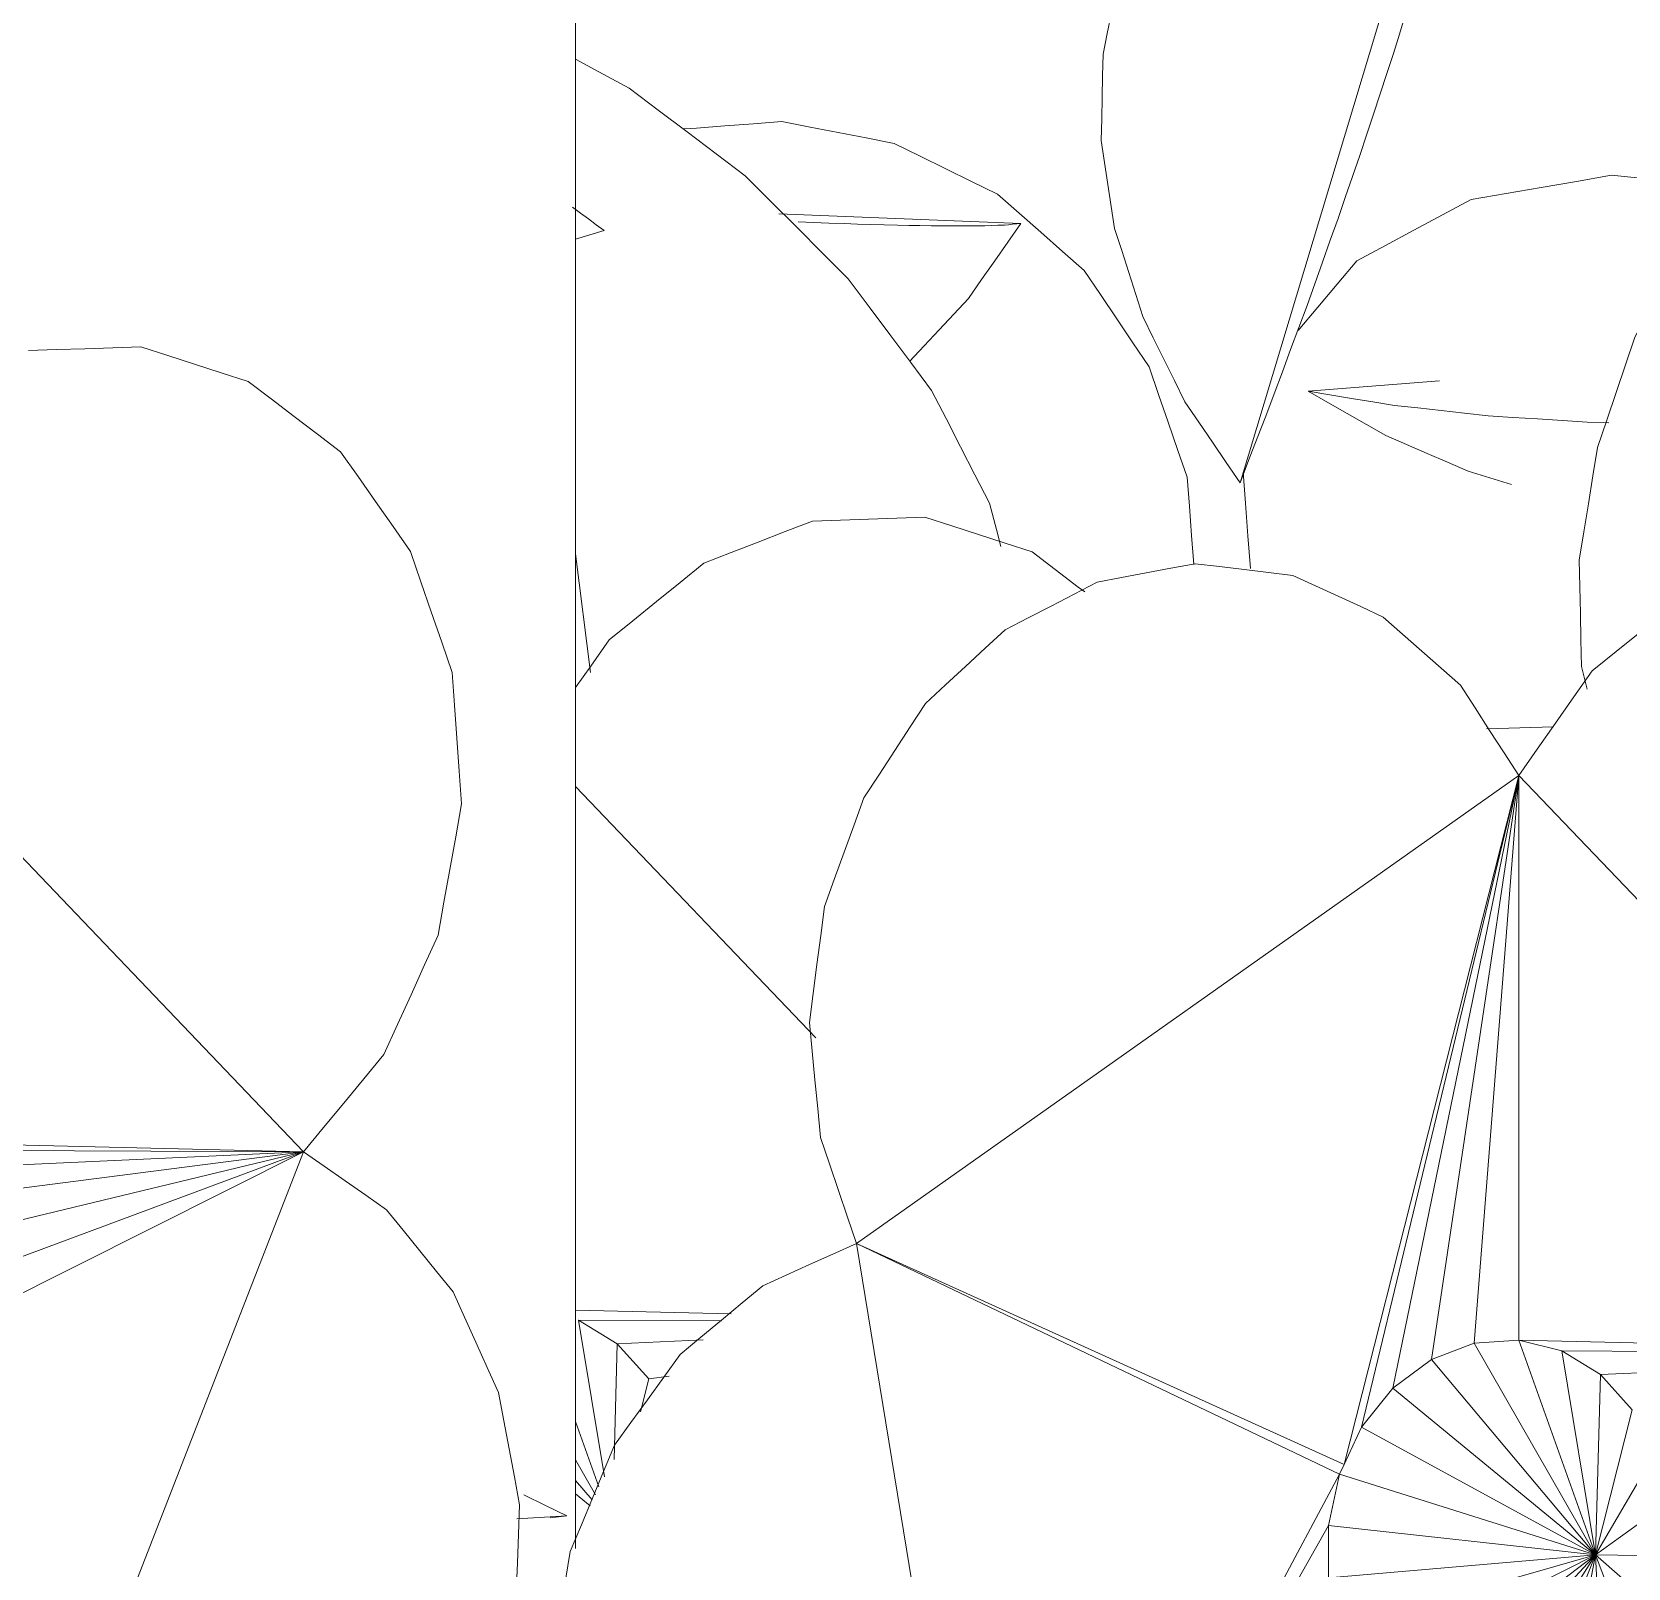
# Model space of a CAD drawing. Header units: metres. Extents: x -18.34 to -13.25, y -25.49 to -16.26.
# Drawn here: x -17.6827 to -17.6161, y -21.0755 to -21.0115 of the extents above; entities that cross this region are included whole.
import ezdxf

# ---------------------------------------------------------------- set-up
doc = ezdxf.new("R2010")
doc.units = ezdxf.units.M
for name, color, linetype, lineweight in [('Importações nas famílias', 7, 'Continuous', 5), ('Quadro estrutural', 7, 'Continuous', 5), ('Vegetação', 7, 'Continuous', 5)]:
    doc.layers.add(name, color=color, linetype=linetype, lineweight=lineweight)

# ---------------------------------------------------------------- blocks, each defined once
blk = doc.blocks.new('Planta_pergolado_12200 - plantas pergolado_skp_Component_17-V2856-Pavimento 02 - Executivo')
at = {"layer": 'Importações nas famílias', "color": 9}
for p, q in [((-0.08, 0.0552), (-0.069993, 0.044727)), ((-0.073515, 0.033224), (-0.08, 0.033376)), ((-0.078261, 0.031978), (-0.079874, 0.032966)), ((-0.079874, 0.032966), (-0.073921, 0.03294)), ((-0.078797, 0.026436), (-0.079874, 0.032966)), ((-0.078397, 0.027154), (-0.078261, 0.031978)), ((-0.078261, 0.031978), (-0.07469, 0.032141)), ((-0.076941, 0.030518), (-0.078261, 0.031978)), ((-0.076097, 0.030627), (-0.076941, 0.030518)), ((-0.07729, 0.029139), (-0.076941, 0.030518)), ((-0.079028, 0.026023), (-0.08, 0.028744)), ((-0.079166, 0.02568), (-0.08, 0.027138)), ((-0.079316, 0.025473), (-0.08, 0.026287)), ((-0.079389, 0.025223), (-0.08, 0.025726)), ((-0.078623, 0.007785), (-0.08, 0.009736)), ((-0.076651, 0.004554), (-0.079833, 0.008758)), ((-0.076647, 0.004585), (-0.079787, 0.008758)), ((-0.07582, -0.001169), (-0.08, -0.000792))]:
    blk.add_line(p, q, dxfattribs=at)
at = {"layer": 'Importações nas famílias', "color": 9, "flags": 128}
for points in [[(-0.074649, 0.064504), (-0.073519, 0.064943), (-0.07239, 0.065381), (-0.071261, 0.06582), (-0.070132, 0.066258)], [(-0.070132, 0.066258), (-0.068959, 0.066298), (-0.067786, 0.066339), (-0.066614, 0.066379), (-0.065441, 0.06642)], [(-0.065441, 0.06642), (-0.064325, 0.066058), (-0.063209, 0.065697), (-0.062094, 0.065336), (-0.060978, 0.064975)], [(-0.060978, 0.064975), (-0.060014, 0.064243), (-0.05905, 0.063511), (-0.058781, 0.063307)], [(-0.078606, 0.061308), (-0.077616, 0.062107), (-0.076627, 0.062906), (-0.075638, 0.063705), (-0.074649, 0.064504)], [(-0.08, 0.059318), (-0.07937, 0.060217), (-0.078606, 0.061308)]]:
    blk.add_lwpolyline(points, dxfattribs=at)
blk = doc.blocks.new('Planta_pergolado_12200 - plantas pergolado_skp_Component_16-V2857-Pavimento 02 - Executivo')
blk.add_blockref('Planta_pergolado_12200 - plantas pergolado_skp_Component_17-V2856-Pavimento 02 - Executivo', (0, 0))
blk = doc.blocks.new('Planta_pergolado_12200 - plantas pergolado_skp_Component_12-V523-Pavimento 02 - Executivo')
at = {"layer": 'Importações nas famílias', "color": 9}
blk.add_line((-0.006711, -0.016426), (-0.007405, -0.016335), dxfattribs=at)
at = {"layer": 'Importações nas famílias', "color": 9, "flags": 128}
for points in [[(-0.008793, -0.016293), (-0.008099, -0.016337), (-0.007405, -0.016381), (-0.006711, -0.016426)], [(-0.006711, -0.016426), (-0.007606, -0.016857), (-0.008501, -0.017288)]]:
    blk.add_lwpolyline(points, dxfattribs=at)
blk = doc.blocks.new('Planta_pergolado_12200 - plantas pergolado_skp_Component_17-V1909-Pavimento 02 - Executivo')
at = {"layer": 'Importações nas famílias', "color": 9}
for p, q in [((-0.031085, 0.002793), (-0.017688, -0.031588)), ((-0.034523, -0.023136), (-0.017688, -0.031588)), ((-0.034534, -0.025321), (-0.017688, -0.031588)), ((-0.017688, -0.031588), (-0.035025, -0.0274)), ((-0.017688, -0.031588), (-0.035963, -0.029232)), ((-0.037283, -0.030692), (-0.017688, -0.031588)), ((-0.017688, -0.031588), (-0.040691, -0.032129)), ((-0.040686, -0.055656), (-0.017688, -0.031588)), ((-0.038895, -0.03168), (-0.017688, -0.031588))]:
    blk.add_line(p, q, dxfattribs=at)
at = {"layer": 'Importações nas famílias', "color": 9, "flags": 128}
for points in [[(-0.008681, -0.016871), (-0.008729, -0.015658), (-0.008776, -0.014445), (-0.008824, -0.013232), (-0.008872, -0.012019)], [(-0.009561, -0.021555), (-0.009341, -0.020384), (-0.009121, -0.019213), (-0.008901, -0.018042), (-0.008681, -0.016871)], [(-0.011452, -0.025751), (-0.010979, -0.024702), (-0.010507, -0.023653), (-0.010034, -0.022604), (-0.009561, -0.021555)], [(-0.014224, -0.029173), (-0.013531, -0.028317), (-0.012838, -0.027462), (-0.012145, -0.026606), (-0.011452, -0.025751)], [(-0.017688, -0.031588), (-0.016822, -0.030984), (-0.015956, -0.03038), (-0.01509, -0.029776), (-0.014224, -0.029173)], [(-0.014336, -0.035647), (-0.015174, -0.034632), (-0.016012, -0.033617), (-0.01685, -0.032603), (-0.017688, -0.031588)], [(-0.012077, -0.04062), (-0.012642, -0.039377), (-0.013206, -0.038133), (-0.013771, -0.03689), (-0.014336, -0.035647)], [(-0.011103, -0.046081), (-0.011346, -0.044716), (-0.01159, -0.043351), (-0.011833, -0.041985), (-0.012077, -0.04062)], [(-0.011498, -0.051565), (-0.011399, -0.050194), (-0.0113, -0.048823), (-0.011201, -0.047452), (-0.011103, -0.046081)], [(-0.013227, -0.056602), (-0.012795, -0.055342), (-0.012362, -0.054083), (-0.01193, -0.052824), (-0.011498, -0.051565)], [(-0.016144, -0.060761), (-0.015415, -0.059721), (-0.014686, -0.058681), (-0.013957, -0.057641), (-0.013227, -0.056602)], [(-0.019999, -0.063689), (-0.019036, -0.062957), (-0.018072, -0.062225), (-0.017108, -0.061493), (-0.016144, -0.060761)], [(-0.024463, -0.065133), (-0.023347, -0.064772), (-0.022231, -0.064411), (-0.021115, -0.06405), (-0.019999, -0.063689)], [(-0.029153, -0.064972), (-0.027981, -0.065012), (-0.026808, -0.065052), (-0.025635, -0.065093), (-0.024463, -0.065133)]]:
    blk.add_lwpolyline(points, dxfattribs=at)
blk = doc.blocks.new('Planta_pergolado_12200 - plantas pergolado_skp_Component_16-V2866-Pavimento 02 - Executivo')
at = {"extrusion": (0, 0, -1), "zscale": -1, "rotation": 180}
for name in ['Planta_pergolado_12200 - plantas pergolado_skp_Component_17-V1909-Pavimento 02 - Executivo', 'Planta_pergolado_12200 - plantas pergolado_skp_Component_12-V523-Pavimento 02 - Executivo']:
    blk.add_blockref(name, (0.073651, 0.008389), dxfattribs=at)
blk = doc.blocks.new('Planta_pergolado_12200 - plantas pergolado_skp_Component_17-V2872-Pavimento 02 - Executivo')
at = {"layer": 'Importações nas famílias', "color": 9}
for p, q in [((-0.040686, 0.055656), (-0.068297, 0.03615)), ((-0.047974, 0.026942), (-0.040686, 0.055656)), ((-0.047241, 0.028501), (-0.040686, 0.055656)), ((-0.045937, 0.030131), (-0.040686, 0.055656)), ((-0.044335, 0.031328), (-0.040686, 0.055656)), ((-0.042546, 0.032009), (-0.040686, 0.055656)), ((-0.040691, 0.032129), (-0.040686, 0.055656)), ((-0.040686, 0.055656), (-0.017688, 0.031588)), ((-0.068297, 0.03615), (-0.062363, 0.000026)), ((-0.048158, 0.026549), (-0.068297, 0.03615)), ((-0.068297, 0.03615), (-0.047974, 0.026942)), ((-0.044335, 0.031328), (-0.042546, 0.032009)), ((-0.042546, 0.032009), (-0.040691, 0.032129)), ((-0.037494, 0.023183), (-0.042546, 0.032009)), ((-0.017688, 0.031588), (-0.040691, 0.032129)), ((-0.038895, 0.03168), (-0.040691, 0.032129)), ((-0.037494, 0.023183), (-0.040691, 0.032129)), ((-0.045937, 0.030131), (-0.044335, 0.031328)), ((-0.037494, 0.023183), (-0.044335, 0.031328)), ((-0.037283, 0.030692), (-0.038895, 0.03168)), ((-0.038895, 0.03168), (-0.017688, 0.031588)), ((-0.037494, 0.023183), (-0.038895, 0.03168)), ((-0.037283, 0.030692), (-0.017688, 0.031588)), ((-0.037494, 0.023183), (-0.037283, 0.030692)), ((-0.035963, 0.029232), (-0.037283, 0.030692)), ((-0.047241, 0.028501), (-0.045937, 0.030131)), ((-0.037494, 0.023183), (-0.045937, 0.030131)), ((-0.037494, 0.023183), (-0.035963, 0.029232)), ((-0.047974, 0.026942), (-0.047241, 0.028501)), ((-0.037494, 0.023183), (-0.047241, 0.028501)), ((-0.037494, 0.023183), (-0.035025, 0.0274)), ((-0.048158, 0.026549), (-0.047974, 0.026942)), ((-0.062363, 0.000026), (-0.048158, 0.026549)), ((-0.048628, 0.024408), (-0.048158, 0.026549)), ((-0.037494, 0.023183), (-0.048158, 0.026549)), ((-0.034534, 0.025321), (-0.037494, 0.023183)), ((-0.062363, 0.000026), (-0.048628, 0.024408)), ((-0.037494, 0.023183), (-0.048628, 0.024408)), ((-0.048616, 0.022223), (-0.048628, 0.024408)), ((-0.037494, 0.023183), (-0.048616, 0.022223)), ((-0.037494, 0.023183), (-0.048125, 0.020144)), ((-0.037494, 0.023183), (-0.047188, 0.018312)), ((-0.045868, 0.016852), (-0.037494, 0.023183)), ((-0.037494, 0.023183), (-0.044255, 0.015864)), ((-0.04246, 0.015414), (-0.037494, 0.023183)), ((-0.040605, 0.015534), (-0.037494, 0.023183)), ((-0.037494, 0.023183), (-0.038815, 0.016216)), ((-0.037494, 0.023183), (-0.03591, 0.019042)), ((-0.037214, 0.017413), (-0.037494, 0.023183)), ((-0.037494, 0.023183), (-0.034992, 0.020995)), ((-0.037494, 0.023183), (-0.034523, 0.023136))]:
    blk.add_line(p, q, dxfattribs=at)
at = {"layer": 'Importações nas famílias', "color": 9, "flags": 128}
for points in [[(-0.058265, 0.063711), (-0.057243, 0.063904), (-0.05622, 0.064097), (-0.055198, 0.064289), (-0.054176, 0.064482)], [(-0.054176, 0.064482), (-0.053159, 0.064359), (-0.052142, 0.064235), (-0.051125, 0.064111), (-0.050108, 0.063988)], [(-0.050108, 0.063988), (-0.049166, 0.063556), (-0.048223, 0.063124), (-0.047281, 0.062692), (-0.046339, 0.062261)], [(-0.062097, 0.061726), (-0.061139, 0.062222), (-0.060181, 0.062718), (-0.059223, 0.063214), (-0.058265, 0.063711)], [(-0.037627, 0.060022), (-0.036638, 0.060821), (-0.035649, 0.06162), (-0.034659, 0.062419), (-0.03367, 0.063218)], [(-0.046339, 0.062261), (-0.045535, 0.06155), (-0.044732, 0.06084), (-0.043929, 0.060129), (-0.043125, 0.059419)], [(-0.065411, 0.058662), (-0.064583, 0.059428), (-0.063754, 0.060194), (-0.062926, 0.06096), (-0.062097, 0.061726)], [(-0.040686, 0.055656), (-0.039922, 0.056748), (-0.039157, 0.057839), (-0.038392, 0.05893), (-0.037627, 0.060022)], [(-0.043125, 0.059419), (-0.042516, 0.058478), (-0.041906, 0.057538), (-0.041296, 0.056597), (-0.040686, 0.055656)], [(-0.067981, 0.054729), (-0.067339, 0.055713), (-0.066696, 0.056696), (-0.066054, 0.057679), (-0.065411, 0.058662)], [(-0.069632, 0.050195), (-0.069219, 0.051328), (-0.068806, 0.052462), (-0.068394, 0.053596), (-0.067981, 0.054729)], [(-0.07025, 0.045368), (-0.070096, 0.046575), (-0.069941, 0.047781), (-0.069786, 0.048988), (-0.069632, 0.050195)], [(-0.069795, 0.040578), (-0.069909, 0.041775), (-0.070023, 0.042973), (-0.070137, 0.04417), (-0.07025, 0.045368)], [(-0.068297, 0.03615), (-0.068672, 0.037257), (-0.069046, 0.038364), (-0.069421, 0.039471), (-0.069795, 0.040578)], [(-0.072203, 0.034399), (-0.071226, 0.034837), (-0.07025, 0.035275), (-0.069274, 0.035712), (-0.068297, 0.03615)], [(-0.07564, 0.031537), (-0.07478, 0.032253), (-0.073921, 0.032968), (-0.073062, 0.033684), (-0.072203, 0.034399)], [(-0.078374, 0.027758), (-0.077691, 0.028703), (-0.077007, 0.029648), (-0.076323, 0.030592), (-0.07564, 0.031537)], [(-0.08022, 0.02332), (-0.079758, 0.02443), (-0.079297, 0.025539), (-0.078836, 0.026649), (-0.078374, 0.027758)], [(-0.081051, 0.018526), (-0.080843, 0.019725), (-0.080635, 0.020923), (-0.080427, 0.022122), (-0.08022, 0.02332)]]:
    blk.add_lwpolyline(points, dxfattribs=at)
blk = doc.blocks.new('Planta_pergolado_12200 - plantas pergolado_skp_Component_16-V2873-Pavimento 02 - Executivo')
blk.add_blockref('Planta_pergolado_12200 - plantas pergolado_skp_Component_17-V2872-Pavimento 02 - Executivo', (0, 0))
blk = doc.blocks.new('Planta_pergolado_12200 - plantas pergolado_skp_-V2892-Pavimento 02 - Executivo')
for name in ['Planta_pergolado_12200 - plantas pergolado_skp_Component_16-V2866-Pavimento 02 - Executivo', 'Planta_pergolado_12200 - plantas pergolado_skp_Component_16-V2857-Pavimento 02 - Executivo', 'Planta_pergolado_12200 - plantas pergolado_skp_Component_16-V2873-Pavimento 02 - Executivo']:
    blk.add_blockref(name, (0, 0))
blk = doc.blocks.new('Planta_pergolado_12200 - plantas pergolado_skp_Component_12-V3051-Pavimento 02 - Executivo')
at = {"layer": 'Importações nas famílias', "color": 9}
blk.add_line((-0.08, 0.077998), (-0.078809, 0.078365), dxfattribs=at)
at = {"layer": 'Importações nas famílias', "color": 9, "flags": 128}
blk.add_lwpolyline([(-0.080123, 0.079336), (-0.079794, 0.079093), (-0.079466, 0.07885), (-0.079138, 0.078608), (-0.078809, 0.078365)], dxfattribs=at)
blk = doc.blocks.new('Planta_pergolado_12200 - plantas pergolado_skp_Component_17-V3052-Pavimento 02 - Executivo')
at = {"layer": 'Importações nas famílias', "color": 9}
blk.add_line((-0.08, 0.064893), (-0.079372, 0.059948), dxfattribs=at)
at = {"layer": 'Importações nas famílias', "color": 9, "flags": 128}
for points in [[(-0.077771, 0.084293), (-0.079031, 0.084979), (-0.08, 0.085507)], [(-0.072935, 0.080649), (-0.074144, 0.08156), (-0.075353, 0.082471), (-0.076562, 0.083382), (-0.077771, 0.084293)], [(-0.068634, 0.076355), (-0.069709, 0.077428), (-0.070784, 0.078502), (-0.07186, 0.079575), (-0.072935, 0.080649)], [(-0.065161, 0.071702), (-0.066029, 0.072865), (-0.066898, 0.074028), (-0.067766, 0.075191), (-0.068634, 0.076355)], [(-0.062754, 0.067009), (-0.063356, 0.068182), (-0.063958, 0.069356), (-0.064559, 0.070529), (-0.065161, 0.071702)], [(-0.062272, 0.065204), (-0.062459, 0.065906), (-0.062754, 0.067009)]]:
    blk.add_lwpolyline(points, dxfattribs=at)
blk = doc.blocks.new('Planta_pergolado_12200 - plantas pergolado_skp_Component_16-V3053-Pavimento 02 - Executivo')
for name in ['Planta_pergolado_12200 - plantas pergolado_skp_Component_17-V3052-Pavimento 02 - Executivo', 'Planta_pergolado_12200 - plantas pergolado_skp_Component_12-V3051-Pavimento 02 - Executivo']:
    blk.add_blockref(name, (0, 0))
blk = doc.blocks.new('Planta_pergolado_12200 - plantas pergolado_skp_-V3067-Pavimento 02 - Executivo')
blk.add_blockref('Planta_pergolado_12200 - plantas pergolado_skp_Component_16-V3053-Pavimento 02 - Executivo', (0, 0))
blk = doc.blocks.new('Planta_pergolado_12200 - plantas pergolado_skp_-V3068-Pavimento 02 - Executivo')
blk.add_blockref('Planta_pergolado_12200 - plantas pergolado_skp_-V3067-Pavimento 02 - Executivo', (0, 0))
blk = doc.blocks.new('Planta_pergolado_12200 - plantas pergolado_skp_-V3129-Pavimento 02 - Executivo')
for name in ['Planta_pergolado_12200 - plantas pergolado_skp_-V2892-Pavimento 02 - Executivo', 'Planta_pergolado_12200 - plantas pergolado_skp_-V3068-Pavimento 02 - Executivo']:
    blk.add_blockref(name, (0, 0))
blk = doc.blocks.new('Planta_pergolado_12200 - plantas pergolado_skp_Component_12-V2197-Pavimento 02 - Executivo')
at = {"layer": 'Importações nas famílias', "color": 9}
for p, q in [((-0.086693, -0.06914), (-0.076813, -0.101936)), ((-0.079222, -0.102892), (-0.079904, -0.102694))]:
    blk.add_line(p, q, dxfattribs=at)
at = {"layer": 'Importações nas famílias', "color": 9, "flags": 128}
for points in [[(-0.088995, -0.072515), (-0.08842, -0.071671), (-0.087844, -0.070827), (-0.087269, -0.069984), (-0.086693, -0.06914)], [(-0.086693, -0.06914), (-0.086338, -0.070067), (-0.085982, -0.070993), (-0.085626, -0.07192), (-0.08527, -0.072846)], [(-0.090752, -0.076072), (-0.090313, -0.075183), (-0.089873, -0.074293), (-0.089434, -0.073404), (-0.088995, -0.072515)], [(-0.08527, -0.072846), (-0.084929, -0.073767), (-0.084588, -0.074688), (-0.084247, -0.075609), (-0.083905, -0.076529)], [(-0.091922, -0.079729), (-0.091629, -0.078815), (-0.091337, -0.077901), (-0.091044, -0.076986), (-0.090752, -0.076072)], [(-0.083905, -0.076529), (-0.083582, -0.077434), (-0.083259, -0.078338), (-0.082936, -0.079243), (-0.082613, -0.080147)], [(-0.092478, -0.083399), (-0.092339, -0.082482), (-0.0922, -0.081564), (-0.092061, -0.080647), (-0.091922, -0.079729)], [(-0.082613, -0.080147), (-0.082312, -0.081026), (-0.082011, -0.081904), (-0.08171, -0.082783), (-0.081409, -0.083661)], [(-0.092407, -0.086997), (-0.092425, -0.086098), (-0.092442, -0.085198), (-0.09246, -0.084299), (-0.092478, -0.083399)], [(-0.081409, -0.083661), (-0.081133, -0.084504), (-0.080858, -0.085346), (-0.080582, -0.086188), (-0.080306, -0.087031)], [(-0.091711, -0.090438), (-0.091885, -0.089578), (-0.092059, -0.088718), (-0.092233, -0.087858), (-0.092407, -0.086997)], [(-0.080306, -0.087031), (-0.080058, -0.087828), (-0.079811, -0.088625), (-0.079563, -0.089422), (-0.079316, -0.09022)], [(-0.090405, -0.093641), (-0.090732, -0.092841), (-0.091058, -0.09204), (-0.091384, -0.091239), (-0.091711, -0.090438)], [(-0.079316, -0.09022), (-0.079099, -0.090963), (-0.078883, -0.091706), (-0.078666, -0.092449), (-0.07845, -0.093192)], [(-0.088522, -0.096532), (-0.088993, -0.095809), (-0.089464, -0.095087), (-0.089934, -0.094364), (-0.090405, -0.093641)], [(-0.07845, -0.093192), (-0.078267, -0.093872), (-0.078084, -0.094553), (-0.077901, -0.095233), (-0.077718, -0.095914)], [(-0.077718, -0.095914), (-0.07757, -0.096525), (-0.077423, -0.097135), (-0.077275, -0.097746), (-0.077128, -0.098357)], [(-0.086104, -0.099042), (-0.086708, -0.098414), (-0.087313, -0.097787), (-0.087917, -0.097159), (-0.088522, -0.096532)], [(-0.077128, -0.098357), (-0.077017, -0.09889), (-0.076907, -0.099424), (-0.076797, -0.099958), (-0.076686, -0.100492)], [(-0.083208, -0.101112), (-0.083932, -0.100594), (-0.084656, -0.100077), (-0.08538, -0.099559), (-0.086104, -0.099042)], [(-0.076686, -0.100492), (-0.076614, -0.100943), (-0.076542, -0.101394), (-0.07647, -0.101846)], [(-0.079904, -0.102694), (-0.08073, -0.102298), (-0.081556, -0.101903), (-0.082382, -0.101507), (-0.083208, -0.101112)]]:
    blk.add_lwpolyline(points, dxfattribs=at)
blk = doc.blocks.new('Planta_pergolado_12200 - plantas pergolado_skp_Component_16-V3154-Pavimento 02 - Executivo')
at = {"extrusion": (0, 0, -1), "zscale": -1, "rotation": 180}
blk.add_blockref('Planta_pergolado_12200 - plantas pergolado_skp_Component_12-V2197-Pavimento 02 - Executivo', (-0.034388, -0.001286), dxfattribs=at)
blk = doc.blocks.new('Planta_pergolado_12200 - plantas pergolado_skp_-V3169-Pavimento 02 - Executivo')
blk.add_blockref('Planta_pergolado_12200 - plantas pergolado_skp_Component_16-V3154-Pavimento 02 - Executivo', (0, 0))
blk = doc.blocks.new('Planta_pergolado_12200 - plantas pergolado_skp_Component_12-V2251-Pavimento 02 - Executivo')
at = {"layer": 'Importações nas famílias', "color": 9}
blk.add_line((-0.061441, -0.078656), (-0.071535, -0.079067), dxfattribs=at)
at = {"layer": 'Importações nas famílias', "color": 9, "flags": 128}
for points in [[(-0.066081, -0.072906), (-0.065466, -0.073564), (-0.064851, -0.074222), (-0.064237, -0.07488), (-0.063622, -0.075538)], [(-0.063622, -0.075538), (-0.063077, -0.076318), (-0.062532, -0.077097), (-0.061986, -0.077876), (-0.061441, -0.078656)], [(-0.068808, -0.078652), (-0.069448, -0.078676), (-0.070087, -0.0787), (-0.070727, -0.078724)], [(-0.066582, -0.078588), (-0.067138, -0.078604), (-0.067695, -0.07862), (-0.068251, -0.078636), (-0.068808, -0.078652)], [(-0.064713, -0.078556), (-0.06518, -0.078564), (-0.065648, -0.078572), (-0.066115, -0.07858), (-0.066582, -0.078588)], [(-0.063224, -0.078557), (-0.063596, -0.078557), (-0.063968, -0.078557), (-0.064341, -0.078557), (-0.064713, -0.078556)], [(-0.062129, -0.07859), (-0.062402, -0.078582), (-0.062676, -0.078574), (-0.06295, -0.078565), (-0.063224, -0.078557)], [(-0.061441, -0.078656), (-0.061613, -0.078639), (-0.061785, -0.078623), (-0.061957, -0.078607), (-0.062129, -0.07859)]]:
    blk.add_lwpolyline(points, dxfattribs=at)
blk = doc.blocks.new('Planta_pergolado_12200 - plantas pergolado_skp_Component_16-V3170-Pavimento 02 - Executivo')
at = {"extrusion": (0, 0, -1), "zscale": -1, "rotation": 180}
blk.add_blockref('Planta_pergolado_12200 - plantas pergolado_skp_Component_12-V2251-Pavimento 02 - Executivo', (0, 0), dxfattribs=at)
blk = doc.blocks.new('Planta_pergolado_12200 - plantas pergolado_skp_Component_12-V3187-Pavimento 02 - Executivo')
at = {"layer": 'Importações nas famílias', "color": 9}
for p, q in [((-0.050076, 0.106304), (-0.051662, 0.105114)), ((-0.058433, 0.099769), (-0.058781, 0.099524)), ((-0.054832, 0.095127), (-0.054071, 0.095207))]:
    blk.add_line(p, q, dxfattribs=at)
at = {"layer": 'Importações nas famílias', "color": 9, "flags": 128}
for points in [[(-0.049855, 0.105968), (-0.050604, 0.105416), (-0.051403, 0.104829)], [(-0.04253, 0.098552), (-0.041947, 0.098924), (-0.041045, 0.099498), (-0.040144, 0.100072)]]:
    blk.add_lwpolyline(points, dxfattribs=at)
blk = doc.blocks.new('Planta_pergolado_12200 - plantas pergolado_skp_Component_17-V3188-Pavimento 02 - Executivo')
at = {"layer": 'Importações nas famílias', "color": 9, "flags": 128}
for points in [[(-0.075484, 0.082596), (-0.074961, 0.082635), (-0.073774, 0.082725), (-0.072587, 0.082815), (-0.0714, 0.082904)], [(-0.0714, 0.082904), (-0.07023, 0.082677), (-0.069059, 0.08245), (-0.067889, 0.082223), (-0.066718, 0.081995)], [(-0.066718, 0.081995), (-0.065644, 0.081466), (-0.064569, 0.080938), (-0.063495, 0.080409), (-0.06242, 0.07988)], [(-0.06242, 0.07988), (-0.061515, 0.079086), (-0.06061, 0.078291), (-0.059704, 0.077497), (-0.058799, 0.076703)], [(-0.058799, 0.076703), (-0.058125, 0.075697), (-0.05745, 0.074691), (-0.056776, 0.073686), (-0.056102, 0.07268)], [(-0.056102, 0.07268), (-0.055704, 0.071531), (-0.055307, 0.070383), (-0.05491, 0.069234), (-0.054512, 0.068086)], [(-0.054512, 0.068086), (-0.054419, 0.066873), (-0.054325, 0.06566), (-0.054232, 0.064447)]]:
    blk.add_lwpolyline(points, dxfattribs=at)
blk = doc.blocks.new('Planta_pergolado_12200 - plantas pergolado_skp_Component_16-V3189-Pavimento 02 - Executivo')
for name in ['Planta_pergolado_12200 - plantas pergolado_skp_Component_12-V3187-Pavimento 02 - Executivo', 'Planta_pergolado_12200 - plantas pergolado_skp_Component_17-V3188-Pavimento 02 - Executivo']:
    blk.add_blockref(name, (0, 0))
blk = doc.blocks.new('Planta_pergolado_12200 - plantas pergolado_skp_-V3213-Pavimento 02 - Executivo')
for name in ['Planta_pergolado_12200 - plantas pergolado_skp_Component_16-V3189-Pavimento 02 - Executivo', 'Planta_pergolado_12200 - plantas pergolado_skp_Component_16-V3170-Pavimento 02 - Executivo']:
    blk.add_blockref(name, (0, 0))
blk = doc.blocks.new('Planta_pergolado_12200 - plantas pergolado_skp_Component_12-V2369-Pavimento 02 - Executivo')
at = {"layer": 'Importações nas famílias', "color": 9}
for p, q in [((-0.036946, -0.070357), (-0.03784, -0.070378)), ((-0.049463, -0.071665), (-0.044, -0.072098))]:
    blk.add_line(p, q, dxfattribs=at)
at = {"layer": 'Importações nas famílias', "color": 9, "flags": 128}
for points in [[(-0.042798, -0.068335), (-0.041899, -0.06806), (-0.041, -0.067785)], [(-0.04623, -0.069818), (-0.045372, -0.069447), (-0.044514, -0.069077), (-0.043656, -0.068706), (-0.042798, -0.068335)], [(-0.049463, -0.071665), (-0.048655, -0.071203), (-0.047847, -0.070741), (-0.047039, -0.07028), (-0.04623, -0.069818)], [(-0.03784, -0.070378), (-0.038873, -0.070445), (-0.039906, -0.070512), (-0.040939, -0.070579), (-0.041971, -0.070646)], [(-0.045876, -0.071079), (-0.046773, -0.071225), (-0.04767, -0.071372), (-0.048566, -0.071519), (-0.049463, -0.071665)], [(-0.041971, -0.070646), (-0.042948, -0.070754), (-0.043924, -0.070863), (-0.0449, -0.070971), (-0.045876, -0.071079)]]:
    blk.add_lwpolyline(points, dxfattribs=at)
blk = doc.blocks.new('Planta_pergolado_12200 - plantas pergolado_skp_Component_17-V3285-Pavimento 02 - Executivo')
at = {"layer": 'Importações nas famílias', "color": 9}
for p, q in [((-0.012741, 0.097015), (-0.012066, 0.09794)), ((-0.014766, 0.094241), (-0.01434, 0.094825)), ((-0.018298, 0.085269), (-0.027053, 0.065002)), ((-0.019242, 0.074796), (-0.018298, 0.085269)), ((-0.018298, 0.085269), (-0.019036, 0.07464)), ((-0.018298, 0.085269), (-0.018598, 0.07431)), ((-0.018298, 0.085269), (-0.016759, 0.072921)), ((-0.018298, 0.085269), (-0.015237, 0.071595)), ((-0.018298, 0.085269), (-0.013293, 0.069668)), ((-0.018298, 0.085269), (-0.011956, 0.069372)), ((-0.018298, 0.085269), (-0.010828, 0.068545)), ((-0.018298, 0.085269), (-0.010492, 0.068022)), ((-0.018298, 0.085269), (0.005628, 0.084945)), ((-0.018298, 0.085269), (-0.017861, 0.073753)), ((-0.010492, 0.068022), (0.005628, 0.084945)), ((-0.009988, 0.06724), (0.005628, 0.084945)), ((-0.009491, 0.065549), (0.005628, 0.084945)), ((-0.009372, 0.063586), (0.005628, 0.084945)), ((0.005628, 0.084945), (-0.009052, 0.062385)), ((0.005628, 0.084945), (-0.008671, 0.06196)), ((0.005669, 0.058816), (0.005628, 0.084945)), ((-0.013293, 0.069668), (-0.011956, 0.069372)), ((-0.012814, 0.068801), (-0.011956, 0.069372)), ((-0.011956, 0.069372), (-0.010828, 0.068545)), ((-0.010828, 0.068545), (-0.012068, 0.067918)), ((-0.010828, 0.068545), (-0.010492, 0.068022)), ((-0.010492, 0.068022), (-0.009988, 0.06724)), ((-0.011189, 0.066827), (-0.009988, 0.06724)), ((-0.009988, 0.06724), (-0.009491, 0.065549)), ((-0.010489, 0.065372), (-0.009491, 0.065549)), ((-0.009491, 0.065549), (-0.009372, 0.063586)), ((-0.037849, 0.059249), (-0.038076, 0.060193)), ((-0.016822, 0.030967), (-0.013389, 0.033967))]:
    blk.add_line(p, q, dxfattribs=at)
at = {"layer": 'Importações nas famílias', "color": 9, "flags": 128}
for points in [[(-0.008975, 0.100765), (-0.008157, 0.101204), (-0.007339, 0.101643), (-0.006522, 0.102083), (-0.005704, 0.102522)], [(-0.005704, 0.102522), (-0.004897, 0.102665), (-0.00409, 0.102808), (-0.003283, 0.10295), (-0.002476, 0.103093)], [(-0.002476, 0.103093), (-0.001735, 0.102929), (-0.000994, 0.102766), (-0.000253, 0.102602), (0.000489, 0.102438)], [(0.000489, 0.102438), (0.001114, 0.101979), (0.001738, 0.10152), (0.002363, 0.101061), (0.002988, 0.100602)], [(-0.012066, 0.09794), (-0.011293, 0.098646), (-0.01052, 0.099352), (-0.009747, 0.100058), (-0.008975, 0.100765)], [(0.002988, 0.100602), (0.003454, 0.099879), (0.003921, 0.099156), (0.004387, 0.098434), (0.004853, 0.097711)], [(0.004853, 0.097711), (0.005128, 0.096773), (0.005404, 0.095835), (0.005679, 0.094897), (0.005955, 0.09396)], [(-0.016892, 0.089919), (-0.01636, 0.090999), (-0.015829, 0.09208), (-0.015297, 0.09316), (-0.014766, 0.094241)], [(0.005955, 0.09396), (0.006021, 0.092871), (0.006087, 0.091783), (0.006153, 0.090694), (0.006219, 0.089606)], [(-0.018298, 0.085269), (-0.017947, 0.086432), (-0.017595, 0.087594), (-0.017243, 0.088757), (-0.016892, 0.089919)], [(0.006219, 0.089606), (0.006071, 0.088441), (0.005924, 0.087275), (0.005776, 0.08611), (0.005628, 0.084945)], [(-0.027658, 0.084313), (-0.026838, 0.084695), (-0.026018, 0.085077), (-0.025198, 0.085459), (-0.024378, 0.08584)], [(-0.024378, 0.08584), (-0.02358, 0.085922), (-0.022782, 0.086004), (-0.021983, 0.086085), (-0.021185, 0.086167)], [(-0.021185, 0.086167), (-0.020464, 0.085942), (-0.019742, 0.085718), (-0.01902, 0.085494), (-0.018298, 0.085269)], [(0.005628, 0.084945), (0.006442, 0.085149), (0.007255, 0.085352), (0.008069, 0.085556), (0.008882, 0.085759)], [(0.008882, 0.085759), (0.009641, 0.085656), (0.010399, 0.085554), (0.011158, 0.085451), (0.011917, 0.085348)], [(0.011917, 0.085348), (0.012569, 0.084947), (0.01322, 0.084545), (0.013872, 0.084143), (0.014524, 0.083741)], [(-0.030802, 0.081688), (-0.030016, 0.082345), (-0.02923, 0.083001), (-0.028444, 0.083657), (-0.027658, 0.084313)], [(0.014524, 0.083741), (0.015025, 0.083068), (0.015526, 0.082394), (0.016027, 0.08172), (0.016527, 0.081047)], [(-0.033597, 0.078146), (-0.032898, 0.079031), (-0.032199, 0.079917), (-0.031501, 0.080803), (-0.030802, 0.081688)], [(0.016527, 0.081047), (0.016843, 0.080147), (0.017158, 0.079248), (0.017474, 0.078349), (0.01779, 0.077449)], [(-0.03585, 0.073926), (-0.035287, 0.074981), (-0.034723, 0.076036), (-0.03416, 0.077091), (-0.033597, 0.078146)], [(0.01779, 0.077449), (0.017898, 0.076385), (0.018007, 0.075321), (0.018116, 0.074257), (0.018225, 0.073193)], [(-0.03741, 0.069317), (-0.03702, 0.070469), (-0.03663, 0.071621), (-0.03624, 0.072774), (-0.03585, 0.073926)], [(0.018225, 0.073193), (0.018119, 0.072037), (0.018014, 0.070881), (0.017909, 0.069725), (0.017803, 0.068569)], [(-0.038169, 0.064633), (-0.037979, 0.065804), (-0.03779, 0.066975), (-0.0376, 0.068146), (-0.03741, 0.069317)], [(0.017803, 0.068569), (0.017491, 0.067399), (0.017179, 0.06623), (0.016866, 0.06506), (0.016554, 0.063891)], [(-0.038076, 0.060193), (-0.0381, 0.061303), (-0.038123, 0.062413), (-0.038146, 0.063523), (-0.038169, 0.064633)], [(0.016554, 0.063891), (0.016056, 0.062788), (0.015558, 0.061685), (0.01506, 0.060582), (0.014562, 0.059479)], [(0.014562, 0.059479), (0.013912, 0.058518), (0.013262, 0.057557), (0.012613, 0.056595)]]:
    blk.add_lwpolyline(points, dxfattribs=at)
blk = doc.blocks.new('Planta_pergolado_12200 - plantas pergolado_skp_Component_16-V3286-Pavimento 02 - Executivo')
blk.add_blockref('Planta_pergolado_12200 - plantas pergolado_skp_Component_17-V3285-Pavimento 02 - Executivo', (0, 0))
at = {"extrusion": (0, 0, -1), "zscale": -0.9999999999999998, "rotation": 180}
blk.add_blockref('Planta_pergolado_12200 - plantas pergolado_skp_Component_12-V2369-Pavimento 02 - Executivo', (0, 0), dxfattribs=at)
blk = doc.blocks.new('Planta_pergolado_12200 - plantas pergolado_skp_Component_17-V3320-Pavimento 02 - Executivo')
at = {"layer": 'Importações nas famílias', "color": 9}
blk.add_line((-0.039263, 0.057688), (-0.04204, 0.057599), dxfattribs=at)
at = {"layer": 'Importações nas famílias', "color": 9, "flags": 128}
for points in [[(-0.03683, 0.080665), (-0.038293, 0.080413), (-0.039755, 0.08016), (-0.041218, 0.079908), (-0.04268, 0.079655)], [(-0.031999, 0.080202), (-0.033609, 0.080357), (-0.03522, 0.080511), (-0.03683, 0.080665)], [(-0.04268, 0.079655), (-0.04387, 0.079017), (-0.04506, 0.078379), (-0.04625, 0.077741), (-0.04744, 0.077103)], [(-0.04744, 0.077103), (-0.048256, 0.076134), (-0.049071, 0.075165), (-0.049887, 0.074197)], [(-0.052183, 0.068296), (-0.052083, 0.066999), (-0.051979, 0.065638), (-0.051875, 0.064277)]]:
    blk.add_lwpolyline(points, dxfattribs=at)
blk = doc.blocks.new('Planta_pergolado_12200 - plantas pergolado_skp_Component_16-V3321-Pavimento 02 - Executivo')
blk.add_blockref('Planta_pergolado_12200 - plantas pergolado_skp_Component_17-V3320-Pavimento 02 - Executivo', (0, 0))
blk = doc.blocks.new('Planta_pergolado_12200 - plantas pergolado_skp_-V3327-Pavimento 02 - Executivo')
blk.add_blockref('Planta_pergolado_12200 - plantas pergolado_skp_Component_16-V3321-Pavimento 02 - Executivo', (0, 0))
blk = doc.blocks.new('Planta_pergolado_12200 - plantas pergolado_skp_-V3328-Pavimento 02 - Executivo')
for name in ['Planta_pergolado_12200 - plantas pergolado_skp_-V3327-Pavimento 02 - Executivo', 'Planta_pergolado_12200 - plantas pergolado_skp_Component_16-V3286-Pavimento 02 - Executivo']:
    blk.add_blockref(name, (0, 0))
blk = doc.blocks.new('Planta_pergolado_12200 - plantas pergolado_skp_-V3374-Pavimento 02 - Executivo')
for name in ['Planta_pergolado_12200 - plantas pergolado_skp_-V3169-Pavimento 02 - Executivo', 'Planta_pergolado_12200 - plantas pergolado_skp_-V3328-Pavimento 02 - Executivo', 'Planta_pergolado_12200 - plantas pergolado_skp_-V3213-Pavimento 02 - Executivo']:
    blk.add_blockref(name, (0, 0))
blk = doc.blocks.new('Planta_pergolado_12200 - Planta_pergolado_12200-3075656-Pavimento 02 - Executivo')
for name in ['Planta_pergolado_12200 - plantas pergolado_skp_-V3374-Pavimento 02 - Executivo', 'Planta_pergolado_12200 - plantas pergolado_skp_-V3129-Pavimento 02 - Executivo']:
    blk.add_blockref(name, (0, 0))
blk = doc.blocks.new('Tram - Tram-V4297-Pavimento 02 - Executivo')
at = {"layer": 'Quadro estrutural'}
blk.add_line((3.421907, 0.05), (3.502933, 0.05), dxfattribs=at)

msp = doc.modelspace()

# ---------------------------------------------------------------- block references
at = {"layer": 'Quadro estrutural', "rotation": 270}
msp.add_blockref('Tram - Tram-V4297-Pavimento 02 - Executivo', (-17.71, -17.571707), dxfattribs=at)
at = {"layer": 'Vegetação', "color": 9}
msp.add_blockref('Planta_pergolado_12200 - Planta_pergolado_12200-3075656-Pavimento 02 - Executivo', (-17.58, -21.09809), dxfattribs=at)

doc.saveas('drawing.dxf')
